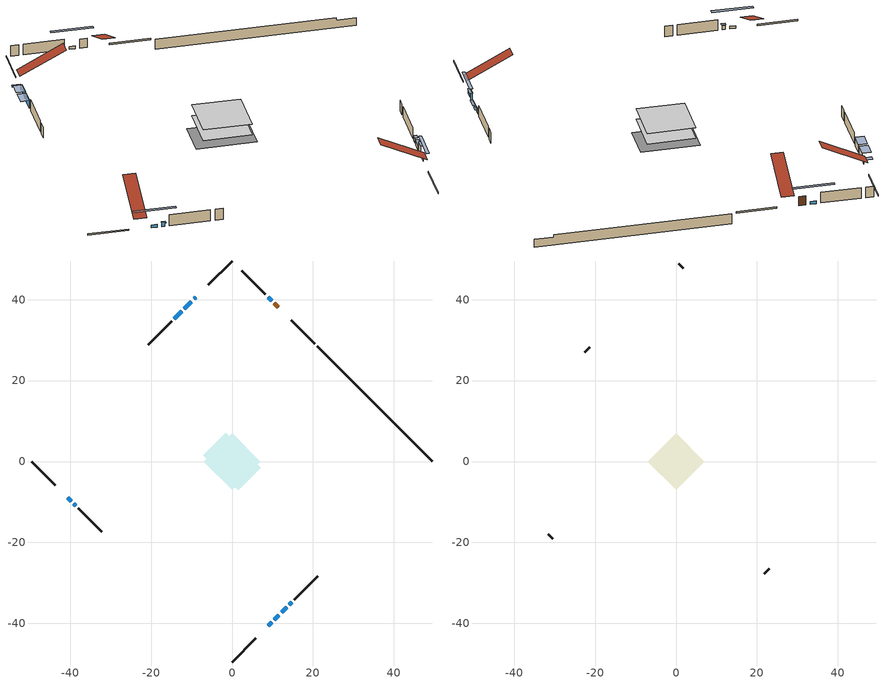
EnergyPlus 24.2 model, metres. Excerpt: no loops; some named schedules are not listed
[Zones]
conditioned space
 floor adiabatic (AdiabaticFloorConstruction): -6.95,0 0,6.95 6.95,0 0,-6.95 z1.22
 floor foundation (Slab1 construction): -7.11,1.51 -1.51,7.11 7.11,-1.51 1.51,-7.11 z-1.07
 wall outside (RimJoist1 construction): 0,-49.55 5.83,-43.72 / -49.55,0 -43.72,-5.83 / 0,49.55 -5.83,43.72 / 20.44,29.11 14.61,34.94 z1.22:1.52
 wall outside (AdiabaticWallConstruction 1): 11.46,38.09 10.45,39.1 z1.22:3.25
 wall outside (AdiabaticWallConstruction): -8.98,40.57 -9.36,40.19 / -39.05,-10.5 -38.67,-10.88 / 12.24,-37.31 13.53,-36.02 / 14.19,-35.37 14.73,-34.82 z1.22:2.14; 9.79,39.76 8.93,40.62 / 8.98,-40.57 9.85,-39.7 / -40.57,-8.98 -39.7,-9.85 z1.22:1.83; -10.02,39.53 -11.74,37.81 / -12.4,37.15 -14.23,35.32 z1.22:2.9; 10.5,-39.05 11.58,-37.97 z1.22:3.35
 wall outside (Wall1 construction): 15.38,-34.17 21.2,-28.35 / -38.01,-11.54 -32.19,-17.36 / -14.89,34.66 -20.71,28.84 / 8.27,41.28 2.45,47.1 z1.22:3.66
 wall foundation (FoundationWall1 construction): 21.1,28.45,-1.07 21.1,28.45,1.22 46.71,2.85,1.22 46.71,2.85,0.67 49.55,0,0.67 49.55,0,-1.07
 window (WindowConstruction 5): -8.98,40.57 -9.36,40.19 z1.22:2.13
 window (WindowConstruction 7): 9.79,39.76 8.93,40.62 z1.22:1.83
 window (WindowConstruction 8): 8.98,-40.57 9.84,-39.71 z1.22:1.83
 window (WindowConstruction 9): -40.57,-8.98 -39.71,-9.84 z1.22:1.83
 window (WindowConstruction 6): -39.05,-10.5 -38.67,-10.88 z1.22:2.13
 window (WindowConstruction): -10.02,39.53 -11.74,37.81 z1.22:2.9
 window (WindowConstruction 1): -12.4,37.15 -14.23,35.32 z1.22:2.9
 window (WindowConstruction 2): 10.5,-39.05 11.58,-37.97 z1.22:3.35
 window (WindowConstruction 3): 12.24,-37.31 13.53,-36.02 z1.22:2.13
 window (WindowConstruction 4): 14.19,-35.36 14.73,-34.83 z1.22:2.13
 door (Door): 11.46,38.09 10.45,39.1 z1.22:3.25
 ceiling adiabatic (AdiabaticFloorConstruction): 0,-6.95 6.95,0 0,6.95 -6.95,0 z1.22
attic - vented
 floor to conditioned space (Floor1 construction Reversed): -6.95,0 0,6.95 6.95,0 0,-6.95 z3.66
 wall outside (Wall2 construction): 21.86,-27.69 23,-26.55 / -31.54,-18.01 -30.4,-19.15 / -21.36,28.19 -22.5,27.05 / 1.8,47.75 0.66,48.89 z1.22:3.66
 roof outside (Roof1 construction): 8.33,-41.22,3.66 1.75,-34.65,8.31 -0.08,-36.49,8.31 6.49,-43.06,3.66; -41.22,-8.33,3.66 -34.65,-1.75,8.31 -36.49,0.08,8.31 -43.06,-6.49,3.66; -8.33,41.22,3.66 -1.75,34.65,8.31 0.08,36.49,8.31 -6.49,43.06,3.66; 12.12,37.43,3.66 5.54,30.86,8.31 7.38,29.02,8.31 13.95,35.6,3.66
shading: -9.47,40.08 -8.88,40.67 -10.17,41.97 -10.76,41.38 z2.28; 6.34,43.21 12.38,37.17 12.81,37.6 6.77,43.64 z5.49; 11.78,-37.77 7.05,-42.51 7.48,-42.94 12.21,-38.2 z4.57; -37.12,-12.43 -43.16,-6.39 -43.59,-6.83 -37.55,-12.86 z5.49; -38.57,-10.98 -39.15,-10.4 -39.59,-10.83 -39,-11.42 z2.28; -11.85,37.7 -9.91,39.64 -11.2,40.93 -13.14,39 z3.05; -14.34,35.21 -12.29,37.26 -13.59,38.55 -15.63,36.51 z3.05; 11.69,-37.87 10.4,-39.15 10.83,-39.59 12.12,-38.3 z3.5; 13.64,-35.92 12.13,-37.42 12.56,-37.85 14.07,-36.35 z2.28; 14.83,-34.72 14.08,-35.47 14.51,-35.9 15.26,-35.15 z2.28
[Building]
Building 1: Terrain=Suburbs
[Site:Location]
Mont Joli AP_QC: Latitude {deg}=48.61; Longitude {deg}=-68.21; Time Zone {hr}=-5; Elevation {m}=52; Keep Site Location Information=Yes
[Site:GroundTemperature:Shallow]
-0.843868, -3.04892, -3.2255, -2.1791, 2.02165, 6.20283, 9.82768, 12.1239, 12.319, 10.4514, 6.91898, 2.86606
[Site:WaterMainsTemperature]
Calculation Method=Schedule; Temperature Schedule=mains temperature schedule
[Material] Roughness=Rough; Thermal Absorptance=0.9
Name | Thickness {m} | Conductivity {W/m-K} | Density {kg/m3} | Specific Heat {J/kg-K} | Solar Absorptance | Visible Absorptance
asphalt or fiberglass shingles | 0.00635 | 0.162714 | 1121.4 | 1465.45 | 0.4 | 0.4
ceiling loosefill ins | 0.169333 | 0.0480833 | 16.02 | 1046.75 | 0.7 | 0.7
ceiling stud and cavity | 0.1397 | 0.117016 | 65.682 | 1177.47 | 0.7 | 0.7
concrete 4.0 in. | 0.1016 | 1.803125 | 2242.8 | 837.4 | 0.7 | 0.7
concrete 8.0 in. | 0.2032 | 1.803125 | 2242.8 | 837.4 | 0.7 | 0.7
door material | 0.04445 | 0.0451087 | 512.64 | 1214.23 | 0.7 | 0.7
exterior vertical ins | 0.0392557 | 0.029427 | 32.04 | 1214.23 | 0.7 | 0.7
floor covering | 0.0127 | 0.0433444 | 54.468 | 1339.84 | 0.6 | 0.6
floor rigid ins; wall rigid ins 1 | 0.512978 | 0.029427 | 32.04 | 1214.23 | 0.7 | 0.7
floor stud and cavity | 0.1397 | 1.75129 | 37.0049 | 1207.88 | 0.7 | 0.7
furniture material conditioned space 1 | 0.1524 | 0.115458 | 640.8 | 1214.23 | 0.6 | 0.6
gypsum board | 0.0127 | 0.160291 | 801 | 837.4 | 0.6 | 0.6
gypsum board 1 | 0.0127 | 0.160291 | 801 | 837.4 | 0.7 | 0.7
osb sheathing 0.5 in. | 0.0127 | 0.115458 | 512.64 | 1214.23 | 0.7 | 0.7
osb sheathing 0.75 in. | 0.01905 | 0.115458 | 512.64 | 1214.23 | 0.7 | 0.7
osb sheathing 2.0 in. | 0.0508 | 0.115458 | 512.64 | 1214.23 | 0.7 | 0.7
rim joist rigid ins; wall rigid ins | 0.051816 | 0.029427 | 32.04 | 1214.23 | 0.7 | 0.7
rim joist stud and cavity | 0.0508 | 0.184251 | 125.044 | 1163.47 | 0.6 | 0.6
wall stud and cavity | 0.1397 | 0.605677 | 139.0536 | 1170.24 | 0.7 | 0.7
wall stud and cavity 1 | 0.0889 | 6.1454 | 50.32683 | 1063.81 | 0.6 | 0.6
wall stud and cavity 2 | 0.0889 | 0.380278 | 52.3479 | 1209.89 | 0.7 | 0.7
wall stud and cavity 3 | 0.0889 | 0.391764 | 83.0341 | 1211.67 | 0.7 | 0.7
wood siding | 0.0254 | 0.102417 | 544.68 | 1172.36 | 0.4 | 0.4
wood siding 1 | 0.00254 | 0.102417 | 544.68 | 1172.36 | 0.4 | 0.4
wood siding 2; wood siding 3; wood siding 4 | 0.0254 | 0.102417 | 544.68 | 1172.36 | 0.7 | 0.7
[WindowMaterial:SimpleGlazingSystem]
Name | U-Factor {W/m2-K} | Solar Heat Gain Coefficient
WindowMaterial | 1.70226 | 0.41
WindowMaterial 1 | 1.62277 | 0.44
WindowMaterial 2 | 1.81639 | 0.39
WindowMaterial 3 | 1.83286 | 0.37
WindowMaterial 4 | 1.86863 | 0.35
WindowMaterial 5 | 1.74712 | 0.39
WindowMaterial 6 | 2.04181 | 0.3
WindowMaterial 7 | 1.94983 | 0.33
WindowMaterial 8 | 1.88339 | 0.35
[Construction]
AdiabaticFloorConstruction: floor stud and cavity, floor rigid ins, osb sheathing 0.75 in., floor covering
AdiabaticWallConstruction: wood siding 3, wall rigid ins 1, wall stud and cavity 2, gypsum board
AdiabaticWallConstruction 1: wood siding 4, wall rigid ins 1, wall stud and cavity 2, gypsum board
Door: door material
Floor1 construction Reversed: gypsum board, ceiling stud and cavity, ceiling loosefill ins
FoundationWall1 construction: concrete 8.0 in., gypsum board 1
furniture construction conditioned space 1: furniture material conditioned space 1
PartitionWallConstruction: gypsum board, wall stud and cavity 3, gypsum board
RimJoist1 construction: wood siding 2, rim joist rigid ins, osb sheathing 2.0 in., rim joist stud and cavity
Roof1 construction: asphalt or fiberglass shingles
Slab1 construction: concrete 4.0 in.
Wall1 construction: wood siding, wall rigid ins, osb sheathing 0.5 in., wall stud and cavity, gypsum board
Wall2 construction: wood siding 1, wall stud and cavity 1
WindowConstruction: WindowMaterial
WindowConstruction 1: WindowMaterial 1
WindowConstruction 2: WindowMaterial 2
WindowConstruction 3: WindowMaterial 3
WindowConstruction 4: WindowMaterial 4
WindowConstruction 5: WindowMaterial 5
WindowConstruction 6: WindowMaterial 6
WindowConstruction 7; WindowConstruction 9: WindowMaterial 7
WindowConstruction 8: WindowMaterial 8
[Zone] Multiplier=1; Part of Total Floor Area=Yes
Name | Volume {m3}
attic - vented | 70.7888
conditioned space | 480.9
[Space]
Name | Zone | Volume {m3}
attic - vented 1 | attic - vented | 70.7888
conditioned space 1 | conditioned space | 480.9
[ZoneInfiltration:EffectiveLeakageArea]
infil attic - vented 1: Zone or Space=attic - vented 1; Schedule=Always On Discrete; Effective Air Leakage Area {cm2}=3360.7; Stack Coefficient=0.000492783; Wind Coefficient=1.49985e-05
[ZoneMixing]
whole house fan mix: Zone or Space=attic - vented; Schedule=Always On Continuous; Design Flow Rate Calculation Method=Flow/Zone; Design Flow Rate {m3/s}=0; Source Zone or Space=conditioned space
[SurfaceProperty:ExposedFoundationPerimeter]
Slab1: Exposed Perimeter Calculation Method=TotalExposedPerimeter; Total Exposed Perimeter {m}=40.235
[InternalMass] Zone or ZoneList=conditioned space; Space or SpaceList=conditioned space 1
Name | Construction | Surface Area {m2}
furniture mass conditioned space 1 | furniture construction conditioned space 1 | 77.2879
partition wall mass | PartitionWallConstruction | 193.22
[Lights]
interior lighting: Zone or ZoneList or Space or SpaceList=conditioned space 1; Schedule=interior lighting schedule; Design Level Calculation Method=LightingLevel; Lighting Level {W}=343.2; Return Air Fraction=0; Fraction Radiant=0.6; Fraction Visible=0.2; Fraction Replaceable=1
[People]
occupants: Zone or ZoneList or Space or SpaceList=conditioned space 1; Number of People Schedule=occupants schedule; Number of People Calculation Method=People; Number of People=3; Fraction Radiant=0.314171; Sensible Heat Fraction=0.56303; Activity Level Schedule=occupants activity schedule; Carbon Dioxide Generation Rate {m3/s-W}=0; Enable ASHRAE 55 Comfort Warnings=No; Mean Radiant Temperature Calculation Type=EnclosureAveraged
[ElectricEquipment] Zone or ZoneList or Space or SpaceList=conditioned space 1; Design Level Calculation Method=EquipmentLevel
Name | Schedule | Design Level {W} | Fraction Latent | Fraction Radiant | Fraction Lost
clothes dryer | clothes dryer schedule | 140.772 | 0.015 | 0.081 | 0.85
clothes washer | clothes washer schedule | 32.1985 | 0.03 | 0.162 | 0.7
cooking range | cooking range schedule | 215.147 | 0.08 | 0.432 | 0.2
dishwasher | dishwasher schedule | 66.8632 | 0.3 | 0.18 | 0.4
fridge | fridge schedule | 72.9452 | 0 | 0.6 | 0
mech vent bath fan 0 | mech vent bath fan 0 schedule | 50.2 | 0 | 0 | 1
mech vent house fan | mech vent house fan schedule | 0 | 0 | 0 | 1
mech vent house fan cfis | mech vent house fan cfis schedule | 0 | 0 | 0 | 0
mech vent range fan 0 | mech vent range fan 0 schedule | 57 | 0 | 0 | 1
misc plug loads | misc plug loads schedule | 494.7 | 0.045 | 0.513 | 0.1
whole house fan | Always On Discrete | 0 | 0 | 0 | 1
[OtherEquipment] Zone or ZoneList or Space or SpaceList=conditioned space 1; Design Level Calculation Method=EquipmentLevel
Name | Fuel Type | Schedule | Design Level {W} | Fraction Latent | Fraction Radiant | Fraction Lost
clothes dryer 1 | Electricity | clothes dryer schedule | 0 | 0.015 | 0.081 | 0.85
cooking range 1 | Electricity | cooking range schedule | 0 | 0.08 | 0.432 | 0.2
general water use latent | None | general water use schedule | 62.594 | 1 | 0 | 0
general water use sensible | None | general water use schedule | -61.6891 | 0 | 0.6 | 0
mech vent house fan latent load | None | Always On Discrete | 0 | 1 | 0 | 0
mech vent house fan sensible load | None | Always On Discrete | 0 | 0 | 0 | 0
water heater energy adjustment1 | Electricity | Always On Discrete | 0.01 | 0 | 0 | 1
[ZoneInfiltration:DesignFlowRate] Zone or ZoneList or Space or SpaceList=conditioned space 1; Schedule=Always On Discrete; Design Flow Rate Calculation Method=Flow/Zone; Design Flow Rate {m3/s}=0
infil flow; natural vent flow; whole house fan flow
[ZoneControl:Thermostat]
conditioned space Thermostat: Zone or ZoneList=conditioned space; Control Type Schedule=conditioned space Thermostat Schedule; Control 1=conditioned space temperature setpoint; Temperature Difference Between Cutout And Setpoint {deltaC}=0
[ZoneHVAC:Baseboard:Convective:Electric]
electric baseboard: Availability Schedule=Always On Discrete; Heating Design Capacity {W}=7457.78; Efficiency=1
[Zone equipment]
conditioned space: electric baseboard
[Foundation:Kiva]
Foundation Kiva 1: Initial Indoor Air Temperature {C}=18; Wall Height Above Grade {m}=1.21999; Wall Depth Below Slab {m}=0.2032; Custom Block Material Name 1=exterior vertical ins; Custom Block Depth 1 {m}=2.28999; Custom Block X Position 1 {m}=0.2159; Custom Block Z Position 1 {m}=0
[Foundation:Kiva:Settings]
Soil Conductivity {W/m-K}=0.849921; Soil Density {kg/m3}=1842.3; Soil Specific Heat {J/kg-K}=418.7; Ground Solar Absorptivity=0.9; Ground Thermal Absorptivity=0.9; Ground Surface Roughness {m}=0.03; Far-Field Width {m}=40; Deep-Ground Boundary Condition=ZeroFlux; Deep-Ground Depth {m}=40; Minimum Cell Dimension {m}=0.2; Maximum Cell Growth Coefficient=3; Simulation Timestep=Timestep
[Exterior:Lights]
exterior lighting: Schedule=exterior lighting schedule; Design Level {W}=75.6
[EnergyManagementSystem:GlobalVariable]
infil_program_Qfan
infil_program_Qinf
natural_vent_program_Qnv
natural_vent_program_Qwhf
[EnergyManagementSystem:Sensor]
Name | Output:Variable or Output:Meter Index Key | Output:Variable or Output:Meter
airflow_gain | infil flow | Infiltration Sensible Heat Gain Energy
airflow_gain_1 | natural vent flow | Infiltration Sensible Heat Gain Energy
airflow_gain_2 | whole house fan flow | Infiltration Sensible Heat Gain Energy
airflow_loss | infil flow | Infiltration Sensible Heat Loss Energy
airflow_loss_1 | natural vent flow | Infiltration Sensible Heat Loss Energy
airflow_loss_2 | whole house fan flow | Infiltration Sensible Heat Loss Energy
clg_load_cond |  | Cooling:EnergyTransfer:Zone:CONDITIONED SPACE
clg_sp_s; clg_sp_s_1 | cooling setpoint | Schedule Value
clothes_dryer_exhaust_0_sch_s | clothes dryer exhaust 0 schedule | Schedule Value
conditioned_space_clg_unmet_s | conditioned space | Zone Cooling Setpoint Not Met Time
conditioned_space_htg_unmet_s | conditioned space | Zone Heating Setpoint Not Met Time
cool_season | cooling season schedule | Schedule Value
fridge_tin_s | conditioned space | Zone Mean Air Temperature
htg_load_cond |  | Heating:EnergyTransfer:Zone:CONDITIONED SPACE
htg_sp_s; htg_sp_s_1 | heating setpoint | Schedule Value
ig_ee_conv | clothes dryer | Electric Equipment Convective Heating Energy
ig_ee_conv_2 | cooking range | Electric Equipment Convective Heating Energy
ig_ee_conv_4 | fridge | Electric Equipment Convective Heating Energy
ig_ee_conv_5 | misc plug loads | Electric Equipment Convective Heating Energy
ig_ee_conv_6 | whole house fan | Electric Equipment Convective Heating Energy
ig_ee_rad | clothes dryer | Electric Equipment Radiant Heating Energy
ig_ee_rad_2 | cooking range | Electric Equipment Radiant Heating Energy
ig_ee_rad_4 | fridge | Electric Equipment Radiant Heating Energy
ig_ee_rad_5 | misc plug loads | Electric Equipment Radiant Heating Energy
ig_ee_rad_6 | whole house fan | Electric Equipment Radiant Heating Energy
ig_lgt_conv | interior lighting | Lights Convective Heating Energy
ig_lgt_rad | interior lighting | Lights Radiant Heating Energy
ig_lgt_vis | interior lighting | Lights Visible Radiation Heating Energy
ig_oe_conv | clothes dryer 1 | Other Equipment Convective Heating Energy
ig_oe_conv_1 | cooking range 1 | Other Equipment Convective Heating Energy
ig_oe_conv_2 | general water use latent | Other Equipment Convective Heating Energy
ig_oe_conv_3 | general water use sensible | Other Equipment Convective Heating Energy
ig_oe_conv_4 | water heater energy adjustment1 | Other Equipment Convective Heating Energy
ig_oe_rad | clothes dryer 1 | Other Equipment Radiant Heating Energy
ig_oe_rad_1 | cooking range 1 | Other Equipment Radiant Heating Energy
ig_oe_rad_2 | general water use latent | Other Equipment Radiant Heating Energy
ig_oe_rad_3 | general water use sensible | Other Equipment Radiant Heating Energy
ig_oe_rad_4 | water heater energy adjustment1 | Other Equipment Radiant Heating Energy
ig_ppl_conv | occupants | People Convective Heating Energy
ig_ppl_rad | occupants | People Radiant Heating Energy
im_conv | furniture mass conditioned space 1 | Surface Inside Face Convection Heat Gain Energy
im_conv_1 | partition wall mass | Surface Inside Face Convection Heat Gain Energy
im_ig | furniture mass conditioned space 1 | Surface Inside Face Internal Gains Radiation Heat Gain Energy
im_ig_1 | partition wall mass | Surface Inside Face Internal Gains Radiation Heat Gain Energy
im_lgt | furniture mass conditioned space 1 | Surface Inside Face Lights Radiation Heat Gain Energy
im_lgt_1 | partition wall mass | Surface Inside Face Lights Radiation Heat Gain Energy
im_sol | furniture mass conditioned space 1 | Surface Inside Face Solar Radiation Heat Gain Energy
im_sol_1 | partition wall mass | Surface Inside Face Solar Radiation Heat Gain Energy
im_surf | furniture mass conditioned space 1 | Surface Inside Face Net Surface Thermal Radiation Heat Gain Energy
im_surf_1 | partition wall mass | Surface Inside Face Net Surface Thermal Radiation Heat Gain Energy
mech_vent_bath_fan_0_sch_s | mech vent bath fan 0 schedule | Schedule Value
mech_vent_range_fan_0_sch_s | mech vent range fan 0 schedule | Schedule Value
mv_conv | mech vent bath fan 0 | Electric Equipment Convective Heating Energy
mv_conv_1 | mech vent house fan | Electric Equipment Convective Heating Energy
mv_conv_2 | mech vent house fan cfis | Electric Equipment Convective Heating Energy
mv_conv_3 | mech vent range fan 0 | Electric Equipment Convective Heating Energy
mv_conv_4 | mech vent house fan latent load | Other Equipment Convective Heating Energy
mv_conv_5 | mech vent house fan sensible load | Other Equipment Convective Heating Energy
mv_rad | mech vent bath fan 0 | Electric Equipment Radiant Heating Energy
mv_rad_1 | mech vent house fan | Electric Equipment Radiant Heating Energy
mv_rad_2 | mech vent house fan cfis | Electric Equipment Radiant Heating Energy
mv_rad_3 | mech vent range fan 0 | Electric Equipment Radiant Heating Energy
mv_rad_4 | mech vent house fan latent load | Other Equipment Radiant Heating Energy
mv_rad_5 | mech vent house fan sensible load | Other Equipment Radiant Heating Energy
natural_vent_s | natural vent schedule | Schedule Value
out_pb_s |  | Site Outdoor Air Barometric Pressure
out_wt_s |  | Site Outdoor Air Humidity Ratio
site_vw_s |  | Site Wind Speed
ss_back_out | Window1 | Surface Window Shortwave from Zone Back Out Window Heat Transfer Rate
ss_back_out_1 | Window10 | Surface Window Shortwave from Zone Back Out Window Heat Transfer Rate
ss_back_out_2 | Window11 | Surface Window Shortwave from Zone Back Out Window Heat Transfer Rate
ss_back_out_3 | Window12 | Surface Window Shortwave from Zone Back Out Window Heat Transfer Rate
ss_back_out_4 | Window2 | Surface Window Shortwave from Zone Back Out Window Heat Transfer Rate
ss_back_out_5 | Window3 | Surface Window Shortwave from Zone Back Out Window Heat Transfer Rate
ss_back_out_6 | Window5 | Surface Window Shortwave from Zone Back Out Window Heat Transfer Rate
ss_back_out_7 | Window6 | Surface Window Shortwave from Zone Back Out Window Heat Transfer Rate
ss_back_out_8 | Window7 | Surface Window Shortwave from Zone Back Out Window Heat Transfer Rate
ss_back_out_9 | Window9 | Surface Window Shortwave from Zone Back Out Window Heat Transfer Rate
ss_conv | Door1 | Surface Inside Face Convection Heat Gain Energy
ss_conv_1 | Window1 | Surface Inside Face Convection Heat Gain Energy
ss_conv_10 | Window9 | Surface Inside Face Convection Heat Gain Energy
ss_conv_2 | Window10 | Surface Inside Face Convection Heat Gain Energy
ss_conv_3 | Window11 | Surface Inside Face Convection Heat Gain Energy
ss_conv_4 | Window12 | Surface Inside Face Convection Heat Gain Energy
ss_conv_5 | Window2 | Surface Inside Face Convection Heat Gain Energy
ss_conv_6 | Window3 | Surface Inside Face Convection Heat Gain Energy
ss_conv_7 | Window5 | Surface Inside Face Convection Heat Gain Energy
ss_conv_8 | Window6 | Surface Inside Face Convection Heat Gain Energy
ss_conv_9 | Window7 | Surface Inside Face Convection Heat Gain Energy
ss_ig | Door1 | Surface Inside Face Internal Gains Radiation Heat Gain Energy
ss_ig_1 | Window1 | Surface Inside Face Internal Gains Radiation Heat Gain Energy
ss_ig_10 | Window9 | Surface Inside Face Internal Gains Radiation Heat Gain Energy
ss_ig_2 | Window10 | Surface Inside Face Internal Gains Radiation Heat Gain Energy
ss_ig_3 | Window11 | Surface Inside Face Internal Gains Radiation Heat Gain Energy
ss_ig_4 | Window12 | Surface Inside Face Internal Gains Radiation Heat Gain Energy
ss_ig_5 | Window2 | Surface Inside Face Internal Gains Radiation Heat Gain Energy
ss_ig_6 | Window3 | Surface Inside Face Internal Gains Radiation Heat Gain Energy
ss_ig_7 | Window5 | Surface Inside Face Internal Gains Radiation Heat Gain Energy
ss_ig_8 | Window6 | Surface Inside Face Internal Gains Radiation Heat Gain Energy
ss_ig_9 | Window7 | Surface Inside Face Internal Gains Radiation Heat Gain Energy
ss_lgt | Door1 | Surface Inside Face Lights Radiation Heat Gain Energy
ss_sol | Door1 | Surface Inside Face Solar Radiation Heat Gain Energy
ss_surf | Door1 | Surface Inside Face Net Surface Thermal Radiation Heat Gain Energy
ss_surf_1 | Window1 | Surface Inside Face Net Surface Thermal Radiation Heat Gain Energy
ss_surf_10 | Window9 | Surface Inside Face Net Surface Thermal Radiation Heat Gain Energy
ss_surf_2 | Window10 | Surface Inside Face Net Surface Thermal Radiation Heat Gain Energy
ss_surf_3 | Window11 | Surface Inside Face Net Surface Thermal Radiation Heat Gain Energy
ss_surf_4 | Window12 | Surface Inside Face Net Surface Thermal Radiation Heat Gain Energy
ss_surf_5 | Window2 | Surface Inside Face Net Surface Thermal Radiation Heat Gain Energy
ss_surf_6 | Window3 | Surface Inside Face Net Surface Thermal Radiation Heat Gain Energy
ss_surf_7 | Window5 | Surface Inside Face Net Surface Thermal Radiation Heat Gain Energy
ss_surf_8 | Window6 | Surface Inside Face Net Surface Thermal Radiation Heat Gain Energy
ss_surf_9 | Window7 | Surface Inside Face Net Surface Thermal Radiation Heat Gain Energy
ss_trans_in | Window1 | Surface Window Transmitted Solar Radiation Rate
ss_trans_in_1 | Window10 | Surface Window Transmitted Solar Radiation Rate
ss_trans_in_2 | Window11 | Surface Window Transmitted Solar Radiation Rate
ss_trans_in_3 | Window12 | Surface Window Transmitted Solar Radiation Rate
ss_trans_in_4 | Window2 | Surface Window Transmitted Solar Radiation Rate
ss_trans_in_5 | Window3 | Surface Window Transmitted Solar Radiation Rate
ss_trans_in_6 | Window5 | Surface Window Transmitted Solar Radiation Rate
ss_trans_in_7 | Window6 | Surface Window Transmitted Solar Radiation Rate
ss_trans_in_8 | Window7 | Surface Window Transmitted Solar Radiation Rate
ss_trans_in_9 | Window9 | Surface Window Transmitted Solar Radiation Rate
ss_trans_out | Window1 | Surface Inside Face Initial Transmitted Diffuse Transmitted Out Window Solar Radiation Rate
ss_trans_out_1 | Window10 | Surface Inside Face Initial Transmitted Diffuse Transmitted Out Window Solar Radiation Rate
ss_trans_out_2 | Window11 | Surface Inside Face Initial Transmitted Diffuse Transmitted Out Window Solar Radiation Rate
ss_trans_out_3 | Window12 | Surface Inside Face Initial Transmitted Diffuse Transmitted Out Window Solar Radiation Rate
ss_trans_out_4 | Window2 | Surface Inside Face Initial Transmitted Diffuse Transmitted Out Window Solar Radiation Rate
ss_trans_out_5 | Window3 | Surface Inside Face Initial Transmitted Diffuse Transmitted Out Window Solar Radiation Rate
ss_trans_out_6 | Window5 | Surface Inside Face Initial Transmitted Diffuse Transmitted Out Window Solar Radiation Rate
ss_trans_out_7 | Window6 | Surface Inside Face Initial Transmitted Diffuse Transmitted Out Window Solar Radiation Rate
ss_trans_out_8 | Window7 | Surface Inside Face Initial Transmitted Diffuse Transmitted Out Window Solar Radiation Rate
ss_trans_out_9 | Window9 | Surface Inside Face Initial Transmitted Diffuse Transmitted Out Window Solar Radiation Rate
s_conv | Floor1 | Surface Inside Face Convection Heat Gain Energy
s_conv_1 | FoundationWall1 | Surface Inside Face Convection Heat Gain Energy
s_conv_10 | Wall1:225 | Surface Inside Face Convection Heat Gain Energy
s_conv_11 | Wall1:315 | Surface Inside Face Convection Heat Gain Energy
s_conv_12 | Wall1:45 | Surface Inside Face Convection Heat Gain Energy
s_conv_2 | inferred conditioned ceiling | Surface Inside Face Convection Heat Gain Energy
s_conv_3 | inferred conditioned floor | Surface Inside Face Convection Heat Gain Energy
s_conv_4 | RimJoist1:135 | Surface Inside Face Convection Heat Gain Energy
s_conv_5 | RimJoist1:225 | Surface Inside Face Convection Heat Gain Energy
s_conv_6 | RimJoist1:315 | Surface Inside Face Convection Heat Gain Energy
s_conv_7 | RimJoist1:45 | Surface Inside Face Convection Heat Gain Energy
s_conv_8 | Slab1 | Surface Inside Face Convection Heat Gain Energy
s_conv_9 | Wall1:135 | Surface Inside Face Convection Heat Gain Energy
s_ig | Floor1 | Surface Inside Face Internal Gains Radiation Heat Gain Energy
s_ig_1 | FoundationWall1 | Surface Inside Face Internal Gains Radiation Heat Gain Energy
s_ig_10 | Wall1:225 | Surface Inside Face Internal Gains Radiation Heat Gain Energy
s_ig_11 | Wall1:315 | Surface Inside Face Internal Gains Radiation Heat Gain Energy
s_ig_12 | Wall1:45 | Surface Inside Face Internal Gains Radiation Heat Gain Energy
s_ig_2 | inferred conditioned ceiling | Surface Inside Face Internal Gains Radiation Heat Gain Energy
s_ig_3 | inferred conditioned floor | Surface Inside Face Internal Gains Radiation Heat Gain Energy
s_ig_4 | RimJoist1:135 | Surface Inside Face Internal Gains Radiation Heat Gain Energy
s_ig_5 | RimJoist1:225 | Surface Inside Face Internal Gains Radiation Heat Gain Energy
